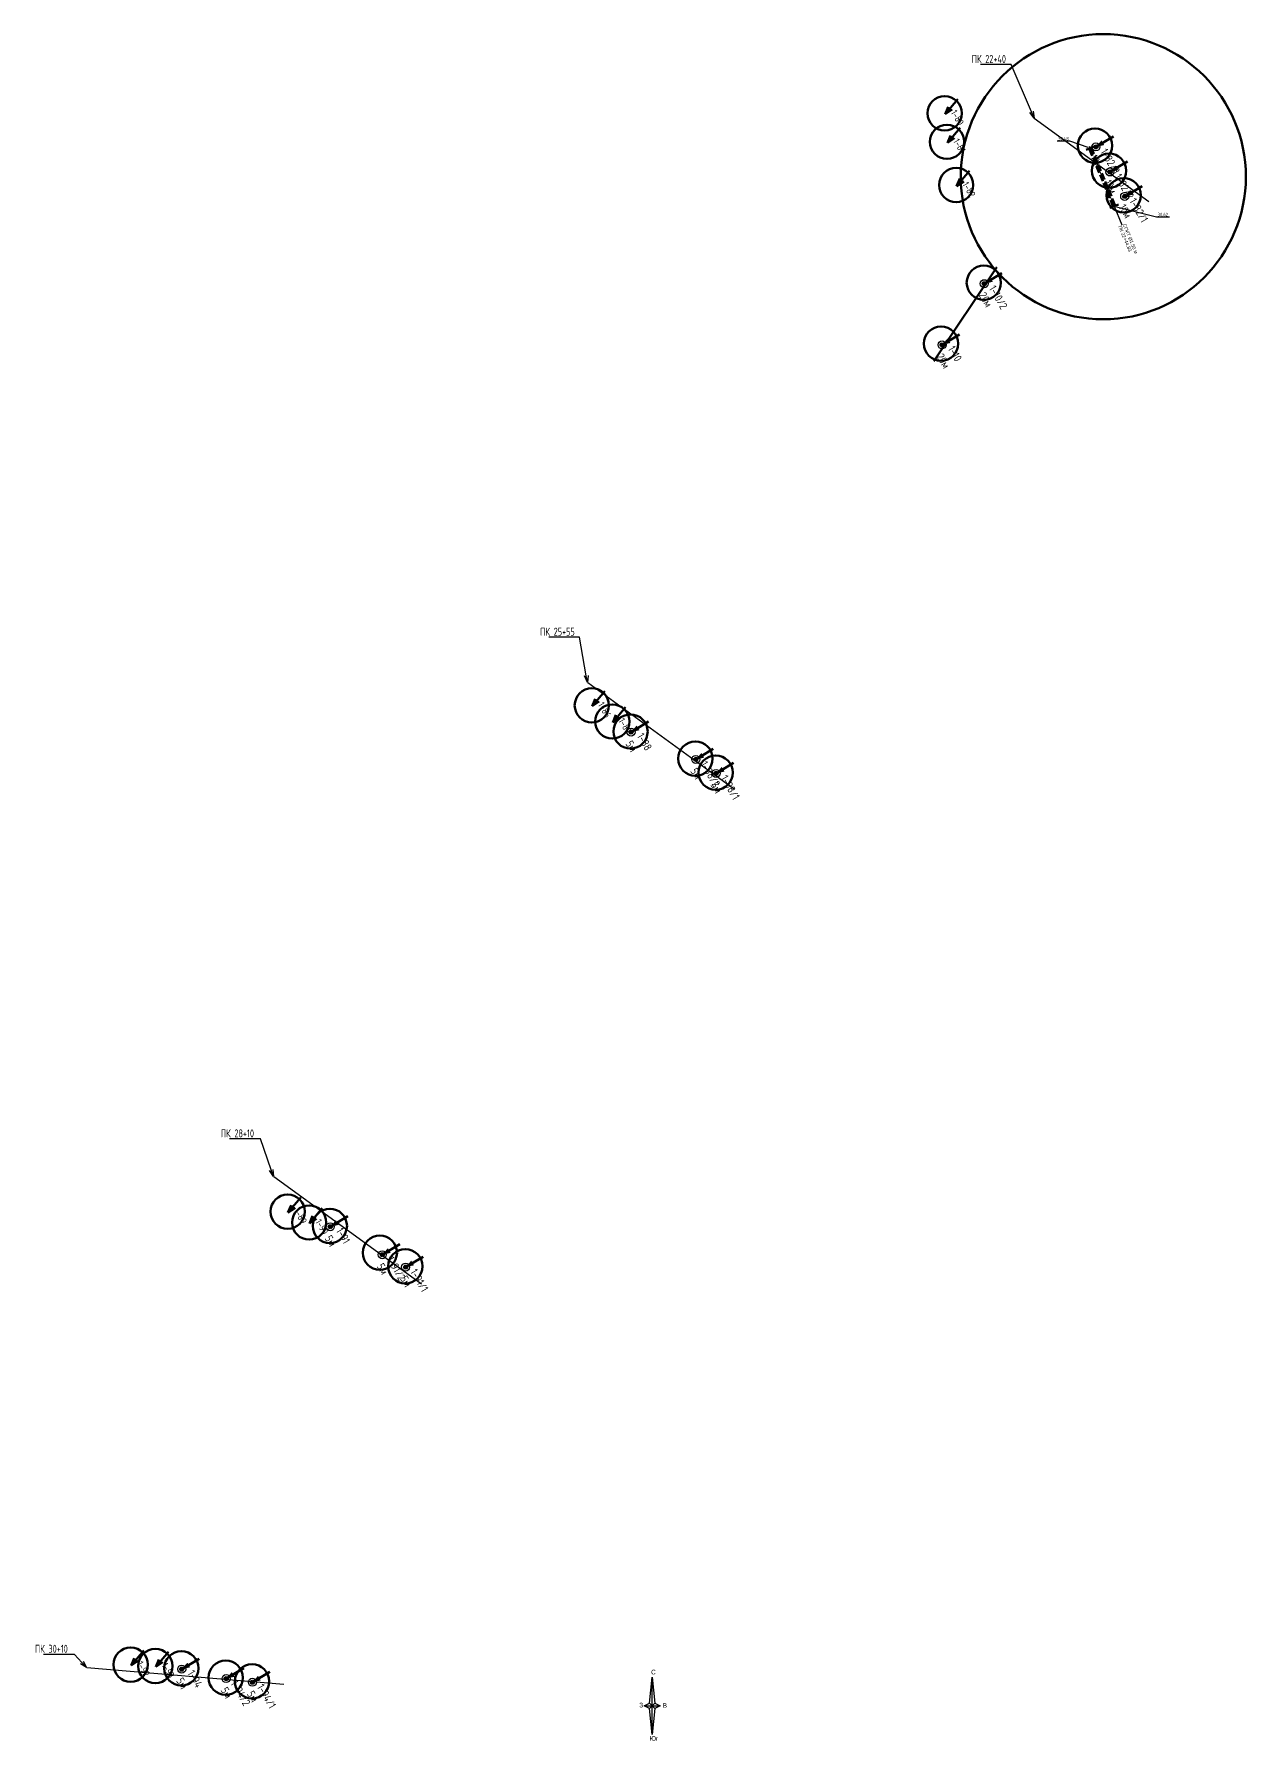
# Model space of a CAD drawing. Header units: metres. Extents: x 1267698 to 1279776, y 339473 to 349577.
# Drawn here: x 1267825 to 1268355, y 342113 to 342860 of the extents above; entities that cross this region are included whole.
import ezdxf
from ezdxf import colors
from ezdxf.entities.mleader import LeaderData, LeaderLine
from ezdxf.enums import TextEntityAlignment as Align
from ezdxf.math import Vec2, Vec3

# ---------------------------------------------------------------- set-up
doc = ezdxf.new("R2010")
doc.units = ezdxf.units.M
doc.linetypes.add('Труба', pattern=[4, 3, -1])
doc.linetypes.add('ШтрихпунктирУтолщ', pattern=[12, 8, -2, 0, -2])
for name, color, linetype, lineweight in [('_ИГЕОЛ поперечники ОХ', 3, 'Continuous', 30), ('_ИГЕОЛ Пробуренные ТСЗ', 250, 'Continuous', 100), ('_ИГЕОЛ_намеченные скважины_П', 6, 'Continuous', 100), ('Водопропускные Трубы_ОХ_Выноска', 7, 'Continuous', 30), ('ВодопропускныеТрубы_ОХ', 160, 'Труба', 50)]:
    doc.layers.add(name, color=color, linetype=linetype, lineweight=lineweight)
doc.layers.add('_ИГЕОЛ Пробуренные ТСЗ+', color=250, linetype='Continuous', lineweight=100, plot=False)
for name, color, linetype in [('_Скважины', 5, 'Continuous'), ('_Точки опытных наблюдений', 4, 'Continuous'), ('Decoration', 7, 'Continuous')]:
    doc.layers.add(name, color=color, linetype=linetype)
doc.styles.add('RS', font='romans.shx', dxfattribs={"width": 0.64})
doc.styles.add('TITLE', font='arial.ttf', dxfattribs={"width": 0.8})
doc.styles.add('VNIPISIMPLEXCUR', font='simplex.shx', dxfattribs={"width": 0.8, "oblique": 15})
doc.styles.add('ГОСТ 2.304', font='CS_Gost2304.shx')

# ---------------------------------------------------------------- blocks, each defined once
blk = doc.blocks.new('ИИ25001')
at = {"linetype": 'Continuous', "lineweight": 25}
h = blk.add_hatch(color=0, dxfattribs=at)
edge = h.paths.add_edge_path()
edge.add_arc((0, 0), 0.5, 359.64, 719.64)
at = {"layer": '_Точки опытных наблюдений', "linetype": 'Continuous', "lineweight": 70}
h = blk.add_hatch(color=5, dxfattribs=at)
h.dxf.hatch_style = 1
h.paths.add_polyline_path([(-0.03, 2.04), (-0.71, 2.03), (0, 0)])
h.paths.add_polyline_path([(0.65, 2.05), (-0.03, 2.04), (0, 0)])
at = {"color": 0, "linetype": 'Continuous', "lineweight": 25}
for radius in [1, 0.5]:
    blk.add_circle((0, 0), radius, dxfattribs=at)
at = {"layer": '_Точки опытных наблюдений', "color": 5, "linetype": 'Continuous', "lineweight": 70}
blk.add_line((-0.07, 5.1), (0, 0), dxfattribs=at)
at = {"color": 253, "linetype": 'Continuous', "style": 'VNIPISIMPLEXCUR', "oblique": 15, "width": 0.8, "flags": 1}
for tag, p in [('DATE', (-2.5, -0.8)), ('NOTE2', (-2.5, -5.6)), ('NOTE1', (-2.5, -3.2))]:
    blk.add_attdef(tag, text='', height=1.6, dxfattribs=at).set_placement(p, align=Align.RIGHT)
at = {"layer": '_Скважины', "color": 0, "linetype": 'Continuous', "lineweight": 50, "transparency": 33554687, "style": 'RS', "width": 0.64}
blk.add_attdef('NUMBER_001', (1.02, 0.7), '', height=2, dxfattribs=at)
at = {"layer": '_Скважины', "color": 0, "linetype": 'Continuous', "lineweight": 100, "style": 'VNIPISIMPLEXCUR', "oblique": 15, "width": 0.8}
for tag, p in [('TFS', (19.08, -1)), ('EGWL', (38.32, 0.7)), ('STS', (2, -5.2)), ('FS', (14.22, -2.7)), ('AGWL', (36.59, -2.7))]:
    blk.add_attdef(tag, p, '', height=2, dxfattribs=at)
at = {"layer": '_Скважины', "color": 0, "linetype": 'Continuous', "lineweight": 50, "style": 'RS', "width": 0.64}
blk.add_attdef('HEIGHT_001', (1.02, -2.7), '', height=2, dxfattribs=at)
blk = doc.blocks.new('_Open30')
at = {"color": 0, "linetype": 'ByBlock', "lineweight": -2}
for p, q in [((-1, 0.267949), (0, 0)), ((0, 0), (-1, -0.267949)), ((0, 0), (-1, 0))]:
    blk.add_line(p, q, dxfattribs=at)
blk = doc.blocks.new('указатель севера')
for p, q in [((-3.44, 10.26), (-2.28, 21.61)), ((-3.44, 7.96), (-5.74, 9.11)), ((-1.13, 7.96), (-2.28, -3.39)), ((-1.13, 10.26), (1.17, 9.11))]:
    blk.add_line(p, q)
for points in [[(-2.28, 21.61), (-1.13, 10.26)], [(-2.28, -3.39), (-2.28, 21.61)], [(-5.74, 9.11), (-3.44, 10.26)], [(-5.74, 9.11), (1.17, 9.11)], [(-1.13, 10.26), (-3.44, 7.96)], [(-3.44, 10.26), (-1.13, 7.96)], [(-2.28, -3.39), (-3.44, 7.96)], [(1.17, 9.11), (-1.13, 7.96)]]:
    blk.add_lwpolyline(points)
at = {"width": 0.8}
for s, height, p in [('С', 2.06, (-2.71, 22.84)), ('З', 2.06, (-7.9, 8.38)), ('В', 2.06, (2.39, 8.23)), ('Юг', 2.058, (-3.36, -6.2))]:
    blk.add_text(s, height=height, dxfattribs=at).set_placement(p)
blk = doc.blocks.new('тсз_намечен')
at = {"layer": '_Точки опытных наблюдений', "linetype": 'Continuous', "lineweight": 70}
h = blk.add_hatch(color=0, dxfattribs=at)
h.dxf.hatch_style = 1
h.paths.add_polyline_path([(-1.56, 3.77), (-2.82, 3.25), (0, 0)])
h.paths.add_polyline_path([(-0.31, 4.29), (-1.56, 3.77), (0, 0)])
at = {"layer": '_Точки опытных наблюдений', "color": 0, "linetype": 'Continuous', "lineweight": 70}
for p, q in [((-3.91, 9.42), (0, 0)), ((0, 0), (-2.82, 3.25)), ((-0.31, 4.29), (0, 0))]:
    blk.add_line(p, q, dxfattribs=at)
at = {"color": 253, "linetype": 'Continuous', "style": 'VNIPISIMPLEXCUR', "oblique": 15, "width": 0.8, "flags": 1}
for tag, p in [('DATE', (-4.01, -3.39)), ('NOTE1', (-2.17, -7.83)), ('NOTE2', (-0.33, -12.26))]:
    blk.add_attdef(tag, text='', height=3.2, rotation=22.51528, dxfattribs=at).set_placement(p, align=Align.RIGHT)
at = {"layer": '_Скважины', "color": 0, "linetype": 'Continuous', "lineweight": 100, "style": 'VNIPISIMPLEXCUR', "oblique": 15, "width": 0.8}
for tag, p in [('EGWL', (70.26, 30.64)), ('AGWL', (69.68, 23.04)), ('TFS', (36.01, 12.76)), ('FS', (28.34, 5.9)), ('STS', (5.76, -3.46))]:
    blk.add_attdef(tag, p, '', height=4, rotation=22.51528, dxfattribs=at)
at = {"layer": '_Скважины', "color": 0, "linetype": 'Continuous', "lineweight": 100, "transparency": 33554687, "style": 'RS', "width": 0.8}
blk.add_attdef('NUMBER', (3.16, 2.83), '', height=4, rotation=22.51528, dxfattribs=at)
at = {"layer": '_Скважины', "color": 0, "linetype": 'Continuous', "lineweight": 100, "style": 'RS', "width": 0.8}
blk.add_attdef('HEIGHT', (5.76, -3.46), '', height=4, rotation=22.51528, dxfattribs=at)
blk = doc.blocks.new('*U93')
at = {"linetype": 'Труба'}
blk.add_lwpolyline([(-20.01, -2), (-20.01, -0.5), (-20.01, 0.5), (-20.01, 2), (-20.01, 0.5), (7.44, 0.5), (7.44, 2), (7.44, 0.5), (7.44, -0.5), (7.44, -2), (7.44, -0.5), (-20.01, -0.5)], dxfattribs=at)
at = {"color": 7, "linetype": 'ШтрихпунктирУтолщ', "lineweight": 9}
blk.add_lwpolyline([(-20.01, 0), (7.44, 0)], dxfattribs=at)
blk = doc.blocks.new('_None')
blk = doc.blocks.new('выноска')
at = {"ltscale": 100}
for p, q in [((0.53, -0.53), (-0.53, 0.53)), ((-0.53, -0.53), (0.53, 0.53))]:
    blk.add_line(p, q, dxfattribs=at)
blk = doc.blocks.new('2024-01-13-трубы')
at = {"layer": 'ВодопропускныеТрубы_ОХ', "rotation": 112.3437846999009}
blk.add_blockref('*U93', (1268289.43, 342802.85), dxfattribs=at)
ml = blk.add_multileader_mtext('Standard')
ml.set_content('30.48', color=256, style='ГОСТ 2.304')
ml.set_leader_properties()
ml.set_arrow_properties(name='выноска')
ml.build(insert=Vec2(0, 0))
ml.multileader.update_dxf_attribs({"text_left_attachment_type": 5, "text_right_attachment_type": 5, "dogleg_length": 0.36, "arrow_head_size": 1})
ctx = ml.context
ctx.base_point, ctx.char_height, ctx.arrow_head_size, ctx.landing_gap_size, ctx.plane_origin = Vec3(1268272.49, 342812.83), 1.5, 1, 0.1, Vec3(0.18, -0.83)
ctx.left_attachment, ctx.right_attachment, ctx.text_align_type = 5, 5, 2
notes = []
notes.append((ctx, [(0, (1, 1, 0), (1268277.66, 342812.83), (-1, 0), 0.36, [(0, [(1268286.6, 342809.72)], 0, [])])]))
ctx.mtext.insert, ctx.mtext.alignment = Vec3(1268277.2, 342814.63), 3
for ctx, leaders in notes:
    for number, flags, end, landing, length, lines in leaders:
        leader = LeaderData()
        leader.index, (leader.has_last_leader_line, leader.has_dogleg_vector, leader.attachment_direction) = number, flags
        leader.last_leader_point, leader.dogleg_vector, leader.dogleg_length = Vec3(end), Vec3(landing), length
        for number, points, colour, breaks in lines:
            line = LeaderLine()
            line.index, line.vertices, line.color, line.breaks = number, Vec3.list(points), colors.encode_raw_color(colour), breaks
            leader.lines.append(line)
        ctx.leaders.append(leader)
at = {"layer": 'Водопропускные Трубы_ОХ_Выноска'}
ml = blk.add_multileader_mtext('Standard', dxfattribs=at)
ml.set_content('СГМТ %%c1.50 м\\PПК 22+44.83', color=256, style='TITLE')
ml.set_leader_properties()
ml.set_arrow_properties(name='NONE')
ml.build(insert=Vec2(0, 0))
ml.multileader.update_dxf_attribs({"has_dogleg": 0, "text_left_attachment_type": 2, "text_right_attachment_type": 8, "dogleg_length": 0.36, "arrow_head_size": 0})
ctx = ml.context
ctx.base_point, ctx.char_height, ctx.arrow_head_size, ctx.landing_gap_size, ctx.plane_origin, ctx.plane_x_axis, ctx.plane_y_axis = Vec3(1268301.25, 342776.48), 1.5, 0, 0, Vec3(1268343.39, 342759.62), Vec3(0.3802, -0.924904), Vec3(0.924904, 0.3802)
ctx.left_attachment, ctx.right_attachment = 2, 8
notes = []
notes.append((ctx, [(0, (1, 1, 0), (1268300.29, 342776.48), (0.3802, -0.924904), 0.36, [(0, [(1268297.03, 342784.34)], 0, [])])]))
ctx.mtext.insert, ctx.mtext.text_direction, ctx.mtext.rotation, ctx.mtext.line_spacing_factor, ctx.mtext.flow_direction = Vec3(1268302.14, 342776.85), Vec3(0.3802, -0.924904), 5.102402, 0.85, 5
ctx.mtext.has_bg_fill, ctx.mtext.bg_color, ctx.mtext.bg_scale_factor, ctx.mtext.bg_transparency, ctx.mtext.use_window_bg_color = 1, -1027028792, 1.5, 0, 1
for ctx, leaders in notes:
    for number, flags, end, landing, length, lines in leaders:
        leader = LeaderData()
        leader.index, (leader.has_last_leader_line, leader.has_dogleg_vector, leader.attachment_direction) = number, flags
        leader.last_leader_point, leader.dogleg_vector, leader.dogleg_length = Vec3(end), Vec3(landing), length
        for number, points, colour, breaks in lines:
            line = LeaderLine()
            line.index, line.vertices, line.color, line.breaks = number, Vec3.list(points), colors.encode_raw_color(colour), breaks
            leader.lines.append(line)
        ctx.leaders.append(leader)
at = {"color": 5, "lineweight": 200}
blk.add_circle((1268292.28, 342797.22), 62.34, dxfattribs=at)
ml = blk.add_multileader_mtext('Standard')
ml.set_content('\\L{30.62}', color=256, style='ГОСТ 2.304')
ml.set_leader_properties()
ml.set_arrow_properties(name='выноска')
ml.build(insert=Vec2(0, 0))
ml.multileader.update_dxf_attribs({"text_left_attachment_type": 8, "text_right_attachment_type": 5, "dogleg_length": 0.36, "arrow_head_size": 1})
ctx = ml.context
ctx.base_point, ctx.char_height, ctx.arrow_head_size, ctx.landing_gap_size, ctx.plane_origin = Vec3(1268315.95, 342779.64), 1.5, 1, 0.1, Vec3(0.18, -0.83)
ctx.left_attachment, ctx.right_attachment = 8, 5
notes = []
notes.append((ctx, [(0, (1, 1, 0), (1268315.59, 342779.64), (1, 0), 0.36, [(0, [(1268297.03, 342784.34)], 0, [])])]))
ctx.mtext.insert = Vec3(1268316.05, 342781.44)
for ctx, leaders in notes:
    for number, flags, end, landing, length, lines in leaders:
        leader = LeaderData()
        leader.index, (leader.has_last_leader_line, leader.has_dogleg_vector, leader.attachment_direction) = number, flags
        leader.last_leader_point, leader.dogleg_vector, leader.dogleg_length = Vec3(end), Vec3(landing), length
        for number, points, colour, breaks in lines:
            line = LeaderLine()
            line.index, line.vertices, line.color, line.breaks = number, Vec3.list(points), colors.encode_raw_color(colour), breaks
            leader.lines.append(line)
        ctx.leaders.append(leader)

msp = doc.modelspace()

# ---------------------------------------------------------------- linework, layer by layer
at = {"layer": '_ИГЕОЛ поперечники ОХ', "color": 3, "lineweight": 50}
msp.add_lwpolyline([(1268245.69, 342757.68), (1268218.1, 342716.57)], dxfattribs=at)
at = {"layer": '_ИГЕОЛ Пробуренные ТСЗ+'}
for centre in [(1268222.87, 342824.97), (1268288.62, 342810.8), (1268294.78, 342799.83), (1268227.94, 342793.56), (1268301.22, 342789.12), (1268240.03, 342750.86), (1268221.35, 342724.24), (1268077.57, 342558.98), (1268085.54, 342554.6), (1268113.93, 342542.77), (1268122.8, 342536.65), (1267935.59, 342344.66), (1267945.01, 342339.89), (1267954.06, 342338.42), (1267975.92, 342326.67), (1267987.03, 342320.76), (1267866.95, 342146.58), (1267877.76, 342145.93), (1267889.12, 342144.95), (1267908.54, 342140.83), (1267920.03, 342139.22)]:
    msp.add_circle(centre, 7.5, dxfattribs=at)

# ---------------------------------------------------------------- block references
at = {"layer": '_ИГЕОЛ Пробуренные ТСЗ', "color": 6}
ref = msp.add_blockref('тсз_намечен', (1268224.1, 342812.05), dxfattribs=dict(at, xscale=0.7500000000000001, yscale=0.86, rotation=300.0000000000001))
ref.add_attrib('NUMBER_001', '1-81', (1268226.49, 342812.77), dxfattribs={"layer": '_Скважины', "color": 0, "linetype": 'Continuous', "lineweight": 50, "transparency": 33554687, "height": 3.01, "rotation": 300, "style": 'RS', "width": 0.69767})
ref = msp.add_blockref('тсз_намечен', (1268228.15, 342793.14), dxfattribs=dict(at, xscale=0.7500000000000001, yscale=0.86, rotation=300.0000000000001))
ref.add_attrib('NUMBER_001', '1-82', (1268230.54, 342793.86), dxfattribs={"layer": '_Скважины', "color": 0, "linetype": 'Continuous', "lineweight": 50, "transparency": 33554687, "height": 3.01, "rotation": 300, "style": 'RS', "width": 0.69767})
ref = msp.add_blockref('тсз_намечен', (1268068.77, 342565.64), dxfattribs=dict(at, xscale=0.7500000000000001, yscale=0.86, rotation=300.0000000000001))
ref.add_attrib('NUMBER_001', '1-86', (1268071.16, 342566.36), dxfattribs={"layer": '_Скважины', "color": 0, "linetype": 'Continuous', "lineweight": 50, "transparency": 33554687, "height": 3.01, "rotation": 300, "style": 'RS', "width": 0.69767})
ref = msp.add_blockref('тсз_намечен', (1268077.73, 342558.6), dxfattribs=dict(at, xscale=0.7500000000000001, yscale=0.86, rotation=300.0000000000001))
ref.add_attrib('NUMBER_001', '1-87', (1268080.12, 342559.32), dxfattribs={"layer": '_Скважины', "color": 0, "linetype": 'Continuous', "lineweight": 50, "transparency": 33554687, "height": 3.01, "rotation": 300, "style": 'RS', "width": 0.69767})
ref = msp.add_blockref('тсз_намечен', (1267935.75, 342344.28), dxfattribs=dict(at, xscale=0.7500000000000001, yscale=0.86, rotation=300.0000000000001))
ref.add_attrib('NUMBER_001', '1-89', (1267938.14, 342345), dxfattribs={"layer": '_Скважины', "color": 0, "linetype": 'Continuous', "lineweight": 50, "transparency": 33554687, "height": 3.01, "rotation": 300, "style": 'RS', "width": 0.69767})
ref = msp.add_blockref('тсз_намечен', (1267945.16, 342339.51), dxfattribs=dict(at, xscale=0.7500000000000001, yscale=0.86, rotation=300.0000000000001))
ref.add_attrib('NUMBER_001', '1-90', (1267947.55, 342340.23), dxfattribs={"layer": '_Скважины', "color": 0, "linetype": 'Continuous', "lineweight": 50, "transparency": 33554687, "height": 3.01, "rotation": 300, "style": 'RS', "width": 0.69767})
ref = msp.add_blockref('тсз_намечен', (1267867.1, 342146.2), dxfattribs=dict(at, xscale=0.7500000000000001, yscale=0.86, rotation=300.0000000000001))
ref.add_attrib('NUMBER_001', '1-92', (1267869.49, 342146.92), dxfattribs={"layer": '_Скважины', "color": 0, "linetype": 'Continuous', "lineweight": 50, "transparency": 33554687, "height": 3.01, "rotation": 300, "style": 'RS', "width": 0.69767})
ref = msp.add_blockref('тсз_намечен', (1267877.91, 342145.54), dxfattribs=dict(at, xscale=0.7500000000000001, yscale=0.86, rotation=300.0000000000001))
ref.add_attrib('NUMBER_001', '1-93', (1267880.3, 342146.27), dxfattribs={"layer": '_Скважины', "color": 0, "linetype": 'Continuous', "lineweight": 50, "transparency": 33554687, "height": 3.01, "rotation": 300, "style": 'RS', "width": 0.69767})
at = {"layer": '_ИГЕОЛ_намеченные скважины_П', "lineweight": 50}
ref = msp.add_blockref('ИИ25001', (1268289.03, 342810.25), dxfattribs=dict(at, xscale=1.75, yscale=1.75, zscale=2, rotation=299.9999999999999))
ref.add_attrib('NUMBER_001', '1-82/3', (1268290.86, 342808.19), dxfattribs={"layer": '_Скважины', "color": 0, "linetype": 'Continuous', "lineweight": 50, "transparency": 33554687, "height": 3.5, "rotation": 300, "style": 'RS', "width": 0.8})
ref.add_attrib('HEIGHT_001', '10м', (1268286.29, 342805.55), dxfattribs={"layer": '_Скважины', "color": 0, "linetype": 'Continuous', "lineweight": 50, "height": 3.5, "rotation": 300, "style": 'RS', "width": 0.8})
ref = msp.add_blockref('ИИ25001', (1268295.19, 342799.28), dxfattribs=dict(at, xscale=1.75, yscale=1.75, zscale=2, rotation=299.9999999999999))
ref.add_attrib('NUMBER_001', '1-82/2', (1268297.02, 342797.22), dxfattribs={"layer": '_Скважины', "color": 0, "linetype": 'Continuous', "lineweight": 50, "transparency": 33554687, "height": 3.5, "rotation": 300, "style": 'RS', "width": 0.8})
ref.add_attrib('HEIGHT_001', '10м', (1268292.45, 342794.58), dxfattribs={"layer": '_Скважины', "color": 0, "linetype": 'Continuous', "lineweight": 50, "height": 3.5, "rotation": 300, "style": 'RS', "width": 0.8})
ref = msp.add_blockref('ИИ25001', (1268301.63, 342788.57), dxfattribs=dict(at, xscale=1.75, yscale=1.75, zscale=2, rotation=299.9999999999999))
ref.add_attrib('NUMBER_001', '1-82/1', (1268303.46, 342786.51), dxfattribs={"layer": '_Скважины', "color": 0, "linetype": 'Continuous', "lineweight": 50, "transparency": 33554687, "height": 3.5, "rotation": 300, "style": 'RS', "width": 0.8})
ref.add_attrib('HEIGHT_001', '10м', (1268298.88, 342783.87), dxfattribs={"layer": '_Скважины', "color": 0, "linetype": 'Continuous', "lineweight": 50, "height": 3.5, "rotation": 300, "style": 'RS', "width": 0.8})
at = {"layer": '_ИГЕОЛ_намеченные скважины_П', "lineweight": 100}
ref = msp.add_blockref('ИИ25001', (1268240.24, 342750.44), dxfattribs=dict(at, xscale=1.75, yscale=1.75, zscale=2, rotation=299.9999999999999))
ref.add_attrib('NUMBER_001', '1-10/2', (1268242.07, 342748.38), dxfattribs={"layer": '_Скважины', "color": 0, "linetype": 'Continuous', "lineweight": 50, "transparency": 33554687, "height": 3.5, "rotation": 300, "style": 'RS', "width": 0.8})
ref.add_attrib('HEIGHT_001', '20м', (1268237.7, 342745.4), dxfattribs={"layer": '_Скважины', "color": 0, "linetype": 'Continuous', "lineweight": 50, "height": 3.5, "rotation": 300, "style": 'RS', "width": 0.8})
ref = msp.add_blockref('ИИ25001', (1268221.76, 342723.69), dxfattribs=dict(at, xscale=1.75, yscale=1.75, zscale=2, rotation=299.9999999999999))
ref.add_attrib('NUMBER_001', '1-10', (1268224.17, 342721.97), dxfattribs={"layer": '_Скважины', "color": 0, "linetype": 'Continuous', "lineweight": 50, "transparency": 33554687, "height": 3.5, "rotation": 300, "style": 'RS', "width": 0.8})
ref.add_attrib('HEIGHT_001', '20м', (1268219.22, 342718.64), dxfattribs={"layer": '_Скважины', "color": 0, "linetype": 'Continuous', "lineweight": 50, "height": 3.5, "rotation": 300, "style": 'RS', "width": 0.8})
at = {"layer": '_ИГЕОЛ_намеченные скважины_П', "lineweight": 50}
ref = msp.add_blockref('ИИ25001', (1268085.75, 342554.35), dxfattribs=dict(at, xscale=1.75, yscale=1.75, zscale=2, rotation=299.9999999999999))
ref.add_attrib('NUMBER_001', '1-88', (1268088.16, 342552.62), dxfattribs={"layer": '_Скважины', "color": 0, "linetype": 'Continuous', "lineweight": 50, "transparency": 33554687, "height": 3.5, "rotation": 300, "style": 'RS', "width": 0.8})
ref.add_attrib('HEIGHT_001', '5м', (1268083.21, 342549.3), dxfattribs={"layer": '_Скважины', "color": 0, "linetype": 'Continuous', "lineweight": 50, "height": 3.5, "rotation": 300, "style": 'RS', "width": 0.8})
ref = msp.add_blockref('ИИ25001', (1268114.08, 342542.39), dxfattribs=dict(at, xscale=1.75, yscale=1.75, zscale=2, rotation=299.9999999999999))
ref.add_attrib('NUMBER_001', '1-88/2', (1268115.92, 342540.33), dxfattribs={"layer": '_Скважины', "color": 0, "linetype": 'Continuous', "lineweight": 50, "transparency": 33554687, "height": 3.5, "rotation": 300, "style": 'RS', "width": 0.8})
ref.add_attrib('HEIGHT_001', '5м', (1268111.54, 342537.34), dxfattribs={"layer": '_Скважины', "color": 0, "linetype": 'Continuous', "lineweight": 50, "height": 3.5, "rotation": 300, "style": 'RS', "width": 0.8})
ref = msp.add_blockref('ИИ25001', (1268122.95, 342536.27), dxfattribs=dict(at, xscale=1.75, yscale=1.75, zscale=2, rotation=299.9999999999999))
ref.add_attrib('NUMBER_001', '1-88/1', (1268124.79, 342534.21), dxfattribs={"layer": '_Скважины', "color": 0, "linetype": 'Continuous', "lineweight": 50, "transparency": 33554687, "height": 3.5, "rotation": 300, "style": 'RS', "width": 0.8})
ref.add_attrib('HEIGHT_001', '5м', (1268120.41, 342531.22), dxfattribs={"layer": '_Скважины', "color": 0, "linetype": 'Continuous', "lineweight": 50, "height": 3.5, "rotation": 300, "style": 'RS', "width": 0.8})
ref = msp.add_blockref('ИИ25001', (1267954.22, 342338.04), dxfattribs=dict(at, xscale=1.75, yscale=1.75, zscale=2, rotation=299.9999999999999))
ref.add_attrib('NUMBER_001', '1-91', (1267956.63, 342336.31), dxfattribs={"layer": '_Скважины', "color": 0, "linetype": 'Continuous', "lineweight": 50, "transparency": 33554687, "height": 3.5, "rotation": 300, "style": 'RS', "width": 0.8})
ref.add_attrib('HEIGHT_001', '5м', (1267951.67, 342332.99), dxfattribs={"layer": '_Скважины', "color": 0, "linetype": 'Continuous', "lineweight": 50, "height": 3.5, "rotation": 300, "style": 'RS', "width": 0.8})
ref = msp.add_blockref('ИИ25001', (1267976.96, 342325.81), dxfattribs=dict(at, xscale=1.75, yscale=1.75, zscale=2, rotation=299.9999999999999))
ref.add_attrib('NUMBER_001', '1-91/2', (1267978.79, 342323.75), dxfattribs={"layer": '_Скважины', "color": 0, "linetype": 'Continuous', "lineweight": 50, "transparency": 33554687, "height": 3.5, "rotation": 300, "style": 'RS', "width": 0.8})
ref.add_attrib('HEIGHT_001', '5м', (1267974.42, 342320.76), dxfattribs={"layer": '_Скважины', "color": 0, "linetype": 'Continuous', "lineweight": 50, "height": 3.5, "rotation": 300, "style": 'RS', "width": 0.8})
ref = msp.add_blockref('ИИ25001', (1267987.19, 342320.38), dxfattribs=dict(at, xscale=1.75, yscale=1.75, zscale=2, rotation=299.9999999999999))
ref.add_attrib('NUMBER_001', '1-91/1', (1267989.02, 342318.32), dxfattribs={"layer": '_Скважины', "color": 0, "linetype": 'Continuous', "lineweight": 50, "transparency": 33554687, "height": 3.5, "rotation": 300, "style": 'RS', "width": 0.8})
ref.add_attrib('HEIGHT_001', '5м', (1267984.65, 342315.33), dxfattribs={"layer": '_Скважины', "color": 0, "linetype": 'Continuous', "lineweight": 50, "height": 3.5, "rotation": 300, "style": 'RS', "width": 0.8})
ref = msp.add_blockref('ИИ25001', (1267889.28, 342144.57), dxfattribs=dict(at, xscale=1.75, yscale=1.75, zscale=2, rotation=299.9999999999999))
ref.add_attrib('NUMBER_001', '1-94', (1267891.69, 342142.84), dxfattribs={"layer": '_Скважины', "color": 0, "linetype": 'Continuous', "lineweight": 50, "transparency": 33554687, "height": 3.5, "rotation": 300, "style": 'RS', "width": 0.8})
ref.add_attrib('HEIGHT_001', '5м', (1267886.74, 342139.52), dxfattribs={"layer": '_Скважины', "color": 0, "linetype": 'Continuous', "lineweight": 50, "height": 3.5, "rotation": 300, "style": 'RS', "width": 0.8})
ref = msp.add_blockref('ИИ25001', (1267908.7, 342140.44), dxfattribs=dict(at, xscale=1.75, yscale=1.75, zscale=2, rotation=299.9999999999999))
ref.add_attrib('NUMBER_001', '1-94/2', (1267910.53, 342138.38), dxfattribs={"layer": '_Скважины', "color": 0, "linetype": 'Continuous', "lineweight": 50, "transparency": 33554687, "height": 3.5, "rotation": 300, "style": 'RS', "width": 0.8})
ref.add_attrib('HEIGHT_001', '5м', (1267906.16, 342135.4), dxfattribs={"layer": '_Скважины', "color": 0, "linetype": 'Continuous', "lineweight": 50, "height": 3.5, "rotation": 300, "style": 'RS', "width": 0.8})
ref = msp.add_blockref('ИИ25001', (1267920.19, 342138.84), dxfattribs=dict(at, xscale=1.75, yscale=1.75, zscale=2, rotation=299.9999999999999))
ref.add_attrib('NUMBER_001', '1-94/1', (1267922.02, 342136.78), dxfattribs={"layer": '_Скважины', "color": 0, "linetype": 'Continuous', "lineweight": 50, "transparency": 33554687, "height": 3.5, "rotation": 300, "style": 'RS', "width": 0.8})
ref.add_attrib('HEIGHT_001', '5м', (1267917.65, 342133.8), dxfattribs={"layer": '_Скважины', "color": 0, "linetype": 'Continuous', "lineweight": 50, "height": 3.5, "rotation": 300, "style": 'RS', "width": 0.8})
at = {"layer": 'Decoration'}
msp.add_blockref('указатель севера', (1268097.26, 342119.44), dxfattribs=at)

# ---------------------------------------------------------------- leaders
at = {"layer": '_ИГЕОЛ поперечники ОХ'}
ml = msp.add_multileader_mtext('Standard', dxfattribs=at)
ml.set_content('ПК 22+40', color=256, style='RS')
ml.set_leader_properties(color=256, linetype='Continuous', lineweight=-1)
ml.set_arrow_properties(name='OPEN30')
ml.build(insert=Vec2(0, 0))
ml.multileader.update_dxf_attribs({"has_dogleg": 0, "text_left_attachment_type": 6, "text_right_attachment_type": 6, "dogleg_length": 0, "arrow_head_size": 3})
ctx = ml.context
ctx.base_point, ctx.char_height, ctx.arrow_head_size, ctx.landing_gap_size, ctx.plane_origin, ctx.plane_x_axis, ctx.plane_y_axis = Vec3(1268230.43, 342846.26, 137.54), 3.5, 3, 0, Vec3(1267940.28, 343560.99, 137.54), Vec3(-0.817842, 0.575443), Vec3(-0.575443, -0.817842)
ctx.left_attachment, ctx.right_attachment = 6, 6
notes = []
notes.append((ctx, [(0, (1, 1, 0), (1268252.03, 342846.26, 137.54), (-1, 0), 0, [(0, [(1268262.08, 342822.86, 137.54)], 0, [])])]))
ctx.mtext.insert = Vec3(1268234.75, 342850.46, 137.54)
ctx.mtext.has_bg_fill, ctx.mtext.bg_color, ctx.mtext.bg_scale_factor, ctx.mtext.bg_transparency, ctx.mtext.use_window_bg_color = 1, -1023410175, 1.1, 0, 1
ml = msp.add_multileader_mtext('Standard', dxfattribs=at)
ml.set_content('ПК 25+55', color=256, style='RS')
ml.set_leader_properties(color=256, linetype='Continuous', lineweight=-1)
ml.set_arrow_properties(name='OPEN30')
ml.build(insert=Vec2(0, 0))
ml.multileader.update_dxf_attribs({"has_dogleg": 0, "text_left_attachment_type": 6, "text_right_attachment_type": 6, "dogleg_length": 0, "arrow_head_size": 3})
ctx = ml.context
ctx.base_point, ctx.char_height, ctx.arrow_head_size, ctx.landing_gap_size, ctx.plane_origin, ctx.plane_x_axis, ctx.plane_y_axis = Vec3(1268041.69, 342595.8, 137.54), 3.5, 3, 0, Vec3(1267767.01, 343298.28, 137.54), Vec3(-0.817842, 0.575443), Vec3(-0.575443, -0.817842)
ctx.left_attachment, ctx.right_attachment = 6, 6
notes.append((ctx, [(0, (1, 1, 0), (1268063.29, 342595.8, 137.54), (-1, 0), 0, [(0, [(1268066.68, 342576.06, 137.54)], 0, [])])]))
ctx.mtext.insert = Vec3(1268046.01, 342600, 137.54)
ctx.mtext.has_bg_fill, ctx.mtext.bg_color, ctx.mtext.bg_scale_factor, ctx.mtext.bg_transparency, ctx.mtext.use_window_bg_color = 1, -1023410175, 1.1, 0, 1
ml = msp.add_multileader_mtext('Standard', dxfattribs=at)
ml.set_content('ПК 28+10', color=256, style='RS')
ml.set_leader_properties(color=256, linetype='Continuous', lineweight=-1)
ml.set_arrow_properties(name='OPEN30')
ml.build(insert=Vec2(0, 0))
ml.multileader.update_dxf_attribs({"has_dogleg": 0, "text_left_attachment_type": 6, "text_right_attachment_type": 6, "dogleg_length": 0, "arrow_head_size": 3})
ctx = ml.context
ctx.base_point, ctx.char_height, ctx.arrow_head_size, ctx.landing_gap_size, ctx.plane_origin, ctx.plane_x_axis, ctx.plane_y_axis = Vec3(1267902.07, 342376.42, 137.54), 3.5, 3, 0, Vec3(1267629.71, 343082.26, 137.54), Vec3(-0.817842, 0.575443), Vec3(-0.575443, -0.817842)
ctx.left_attachment, ctx.right_attachment = 6, 6
notes.append((ctx, [(0, (1, 1, 0), (1267923.67, 342376.42, 137.54), (-1, 0), 0, [(0, [(1267929.39, 342360.04, 137.54)], 0, [])])]))
ctx.mtext.insert = Vec3(1267906.39, 342380.62, 137.54)
ctx.mtext.has_bg_fill, ctx.mtext.bg_color, ctx.mtext.bg_scale_factor, ctx.mtext.bg_transparency, ctx.mtext.use_window_bg_color = 1, -1023410175, 1.1, 0, 1
ml = msp.add_multileader_mtext('Standard', dxfattribs=at)
ml.set_content('ПК 30+10', color=256, style='RS')
ml.set_leader_properties(color=256, linetype='Continuous', lineweight=-1)
ml.set_arrow_properties(name='OPEN30')
ml.build(insert=Vec2(0, 0))
ml.multileader.update_dxf_attribs({"has_dogleg": 0, "text_left_attachment_type": 6, "text_right_attachment_type": 6, "dogleg_length": 0, "arrow_head_size": 3})
ctx = ml.context
ctx.base_point, ctx.char_height, ctx.arrow_head_size, ctx.landing_gap_size, ctx.plane_origin, ctx.plane_x_axis, ctx.plane_y_axis = Vec3(1267820.77, 342151.03, 137.54), 3.5, 3, 0, Vec3(1267217.48, 342608.29, 137.54), Vec3(-0.997593, 0.069343), Vec3(-0.069343, -0.997593)
ctx.left_attachment, ctx.right_attachment = 6, 6
notes.append((ctx, [(0, (1, 1, 0), (1267842.37, 342151.03, 137.54), (-1, 0), 0, [(0, [(1267847.58, 342145.27, 137.54)], 0, [])])]))
ctx.mtext.insert = Vec3(1267825.09, 342155.23, 137.54)
ctx.mtext.has_bg_fill, ctx.mtext.bg_color, ctx.mtext.bg_scale_factor, ctx.mtext.bg_transparency, ctx.mtext.use_window_bg_color = 1, -1023410175, 1.1, 0, 1
for ctx, leaders in notes:
    for number, flags, end, landing, length, lines in leaders:
        leader = LeaderData()
        leader.index, (leader.has_last_leader_line, leader.has_dogleg_vector, leader.attachment_direction) = number, flags
        leader.last_leader_point, leader.dogleg_vector, leader.dogleg_length = Vec3(end), Vec3(landing), length
        for number, points, colour, breaks in lines:
            line = LeaderLine()
            line.index, line.vertices, line.color, line.breaks = number, Vec3.list(points), colors.encode_raw_color(colour), breaks
            leader.lines.append(line)
        ctx.leaders.append(leader)

# ---------------------------------------------------------------- next in the draw order: linework, layer by layer
at = {"layer": '_ИГЕОЛ поперечники ОХ', "elevation": -249.02}
for points in [[(1268262.08, 342822.86), (1268312.12, 342786.44)], [(1268066.9, 342576.01), (1268130.95, 342529.46)], [(1267929.6, 342359.99), (1267994.15, 342313.09)], [(1267847.78, 342145.34), (1267933.95, 342138.03)]]:
    msp.add_lwpolyline(points, dxfattribs=at)
at = {"layer": '_ИГЕОЛ Пробуренные ТСЗ+'}
for centre in [(1268223.9, 342812.46), (1268068.61, 342566.02)]:
    msp.add_circle(centre, 7.5, dxfattribs=at)

# ---------------------------------------------------------------- next in the draw order: block references
at = {"layer": '_ИГЕОЛ Пробуренные ТСЗ', "color": 6}
ref = msp.add_blockref('тсз_намечен', (1268223.08, 342824.55), dxfattribs=dict(at, xscale=0.7500000000000001, yscale=0.86, rotation=300.0000000000001))
ref.add_attrib('NUMBER_001', '1-80', (1268225.46, 342825.28), dxfattribs={"layer": '_Скважины', "color": 0, "linetype": 'Continuous', "lineweight": 50, "transparency": 33554687, "height": 3.01, "rotation": 300, "style": 'RS', "width": 0.69767})

# ---------------------------------------------------------------- next in the draw order: block references
msp.add_blockref('2024-01-13-трубы', (0, 0))

doc.saveas('drawing.dxf')
